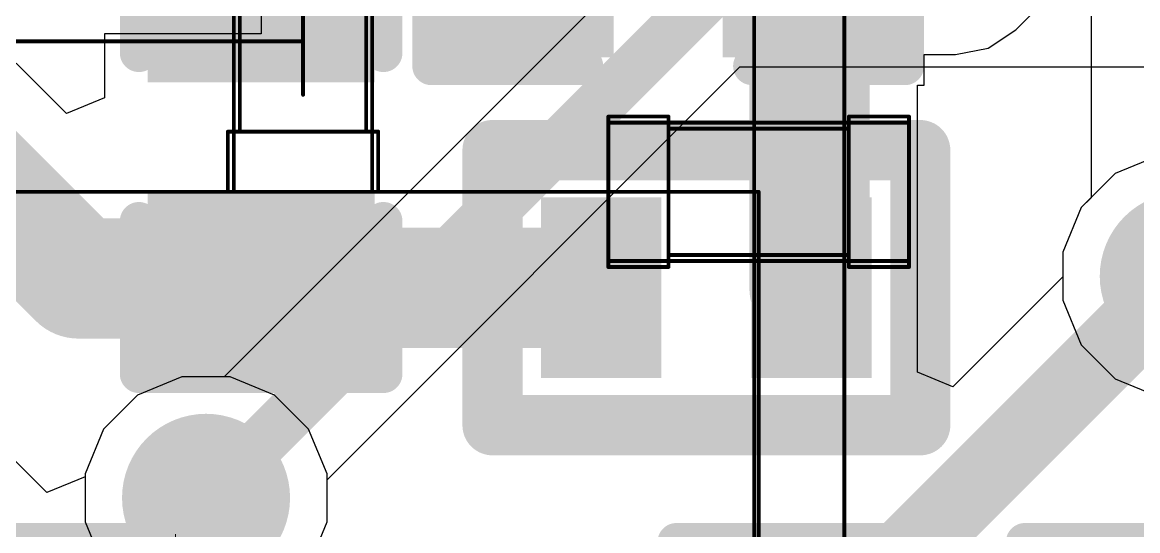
# Model space of a CAD drawing. Header units: inches. Extents: x 0 to 323, y -26 to 38.
# Drawn here: x 11.016 to 14.725, y 3.041 to 4.73 of the extents above; entities that cross this region are included whole.
import ezdxf

# ---------------------------------------------------------------- set-up
doc = ezdxf.new("R2010")
doc.units = ezdxf.units.IN
for name, color, linetype in [('Bottom Layer', 5, 'Continuous'), ('Bottom Solder', 6, 'Continuous'), ('Drill Drawing', 1, 'Continuous'), ('GND', 76, 'Continuous'), ('Mechanical 3', 76, 'Continuous'), ('Power', 16, 'Continuous'), ('Top Layer', 1, 'Continuous'), ('Top Overlay', 2, 'Continuous'), ('Top Paste', 8, 'Continuous'), ('Top Solder', 216, 'Continuous'), ('Via Holes', 16, 'Continuous')]:
    doc.layers.add(name, color=color, linetype=linetype)

# ---------------------------------------------------------------- blocks, each defined once
blk = doc.blocks.new('C___0402_9')
at = {"layer": 'Top Layer'}
for points in [[(-0.6985, -0.3175), (-0.6985, 0.3175), (-0.2413, 0.3175), (-0.2413, -0.3175)], [(0.2413, -0.3175), (0.2413, 0.3175), (0.6985, 0.3175), (0.6985, -0.3175)]]:
    blk.add_hatch(color=1, dxfattribs=at).paths.add_polyline_path(points)
at = {"layer": 'Top Paste'}
for points in [[(-0.6985, -0.3175), (-0.6985, 0.3175), (-0.2413, 0.3175), (-0.2413, -0.3175)], [(0.2413, -0.3175), (0.2413, 0.3175), (0.6985, 0.3175), (0.6985, -0.3175)]]:
    blk.add_hatch(color=8, dxfattribs=at).paths.add_polyline_path(points)
at = {"layer": 'Top Solder'}
for points in [[(-0.7585, -0.3775), (-0.7585, 0.3775), (-0.1813, 0.3775), (-0.1813, -0.3775)], [(0.1813, -0.3775), (0.1813, 0.3775), (0.7585, 0.3775), (0.7585, -0.3775)]]:
    blk.add_hatch(color=216, dxfattribs=at).paths.add_polyline_path(points)
at = {"layer": 'Top Overlay', "const_width": 0.127}
for points in [[(-0.7874, 0.4064), (-0.2794, 0.4064)], [(-0.7874, 0.4064), (-0.7874, -0.4064)], [(0.2794, 0.4064), (0.7874, 0.4064)], [(0.7874, 0.4064), (0.7874, -0.4064)], [(-0.7874, -0.4064), (-0.2794, -0.4064)], [(0.2794, -0.4064), (0.7874, -0.4064)]]:
    blk.add_lwpolyline(points, dxfattribs=at)
at = {"layer": 'Top Overlay', "const_width": 0.0635}
for points in [[(-0.8191, 0.4064, 1), (-0.7556, 0.4064, 1)], [(-0.8191, 0.4064, 1), (-0.7556, 0.4064, 1)], [(-0.3111, 0.4064, 1), (-0.2477, 0.4064, 1)], [(0.2477, 0.4064, 1), (0.3111, 0.4064, 1)], [(0.7556, 0.4064, 1), (0.8191, 0.4064, 1)], [(0.7556, 0.4064, 1), (0.8191, 0.4064, 1)], [(-0.8191, -0.4064, 1), (-0.7556, -0.4064, 1)], [(-0.8191, -0.4064, 1), (-0.7556, -0.4064, 1)], [(-0.3111, -0.4064, 1), (-0.2477, -0.4064, 1)], [(0.2477, -0.4064, 1), (0.3111, -0.4064, 1)], [(0.7556, -0.4064, 1), (0.8191, -0.4064, 1)], [(0.7556, -0.4064, 1), (0.8191, -0.4064, 1)]]:
    blk.add_lwpolyline(points, format="xyb", close=True, dxfattribs=at)
blk = doc.blocks.new('C___0402_13')
at = {"layer": 'Top Layer'}
for points in [[(-0.6985, -0.3175), (-0.6985, 0.3175), (-0.2413, 0.3175), (-0.2413, -0.3175)], [(0.2413, -0.3175), (0.2413, 0.3175), (0.6985, 0.3175), (0.6985, -0.3175)]]:
    blk.add_hatch(color=1, dxfattribs=at).paths.add_polyline_path(points)
at = {"layer": 'Top Paste'}
for points in [[(-0.6985, -0.3175), (-0.6985, 0.3175), (-0.2413, 0.3175), (-0.2413, -0.3175)], [(0.2413, -0.3175), (0.2413, 0.3175), (0.6985, 0.3175), (0.6985, -0.3175)]]:
    blk.add_hatch(color=8, dxfattribs=at).paths.add_polyline_path(points)
at = {"layer": 'Top Solder'}
for points in [[(-0.7585, -0.3775), (-0.7585, 0.3775), (-0.1813, 0.3775), (-0.1813, -0.3775)], [(0.1813, -0.3775), (0.1813, 0.3775), (0.7585, 0.3775), (0.7585, -0.3775)]]:
    blk.add_hatch(color=216, dxfattribs=at).paths.add_polyline_path(points)
at = {"layer": 'Top Overlay', "const_width": 0.127}
for points in [[(-0.2794, 0.4064), (-0.7874, 0.4064)], [(-0.7874, -0.4064), (-0.7874, 0.4064)], [(0.7874, 0.4064), (0.2794, 0.4064)], [(0.7874, -0.4064), (0.7874, 0.4064)], [(-0.2794, -0.4064), (-0.7874, -0.4064)], [(0.7874, -0.4064), (0.2794, -0.4064)]]:
    blk.add_lwpolyline(points, dxfattribs=at)
at = {"layer": 'Top Overlay', "const_width": 0.0635}
for points in [[(-0.8191, 0.4064, 1), (-0.7556, 0.4064, 1)], [(-0.8191, 0.4064, 1), (-0.7556, 0.4064, 1)], [(-0.3111, 0.4064, 1), (-0.2477, 0.4064, 1)], [(0.2477, 0.4064, 1), (0.3111, 0.4064, 1)], [(0.7556, 0.4064, 1), (0.8191, 0.4064, 1)], [(0.7556, 0.4064, 1), (0.8191, 0.4064, 1)], [(-0.8191, -0.4064, 1), (-0.7556, -0.4064, 1)], [(-0.8191, -0.4064, 1), (-0.7556, -0.4064, 1)], [(-0.3111, -0.4064, 1), (-0.2477, -0.4064, 1)], [(0.2477, -0.4064, 1), (0.3111, -0.4064, 1)], [(0.7556, -0.4064, 1), (0.8191, -0.4064, 1)], [(0.7556, -0.4064, 1), (0.8191, -0.4064, 1)]]:
    blk.add_lwpolyline(points, format="xyb", close=True, dxfattribs=at)
blk = doc.blocks.new('C___0402_16')
at = {"layer": 'Top Layer'}
for points in [[(-0.6985, -0.3175), (-0.6985, 0.3175), (-0.2413, 0.3175), (-0.2413, -0.3175)], [(0.2413, -0.3175), (0.2413, 0.3175), (0.6985, 0.3175), (0.6985, -0.3175)]]:
    blk.add_hatch(color=1, dxfattribs=at).paths.add_polyline_path(points)
at = {"layer": 'Top Paste'}
for points in [[(-0.6985, -0.3175), (-0.6985, 0.3175), (-0.2413, 0.3175), (-0.2413, -0.3175)], [(0.2413, -0.3175), (0.2413, 0.3175), (0.6985, 0.3175), (0.6985, -0.3175)]]:
    blk.add_hatch(color=8, dxfattribs=at).paths.add_polyline_path(points)
at = {"layer": 'Top Solder'}
for points in [[(-0.7585, -0.3775), (-0.7585, 0.3775), (-0.1813, 0.3775), (-0.1813, -0.3775)], [(0.1813, -0.3775), (0.1813, 0.3775), (0.7585, 0.3775), (0.7585, -0.3775)]]:
    blk.add_hatch(color=216, dxfattribs=at).paths.add_polyline_path(points)
at = {"layer": 'Top Overlay', "const_width": 0.127}
for points in [[(-0.2794, 0.4064), (-0.7874, 0.4064)], [(-0.7874, -0.4064), (-0.7874, 0.4064)], [(0.7874, 0.4064), (0.2794, 0.4064)], [(0.7874, -0.4064), (0.7874, 0.4064)], [(-0.2794, -0.4064), (-0.7874, -0.4064)], [(0.7874, -0.4064), (0.2794, -0.4064)]]:
    blk.add_lwpolyline(points, dxfattribs=at)
at = {"layer": 'Top Overlay', "const_width": 0.0635}
for points in [[(-0.8191, 0.4064, 1), (-0.7556, 0.4064, 1)], [(-0.8191, 0.4064, 1), (-0.7556, 0.4064, 1)], [(-0.3111, 0.4064, 1), (-0.2477, 0.4064, 1)], [(0.2477, 0.4064, 1), (0.3111, 0.4064, 1)], [(0.7556, 0.4064, 1), (0.8191, 0.4064, 1)], [(0.7556, 0.4064, 1), (0.8191, 0.4064, 1)], [(-0.8191, -0.4064, 1), (-0.7556, -0.4064, 1)], [(-0.8191, -0.4064, 1), (-0.7556, -0.4064, 1)], [(-0.3111, -0.4064, 1), (-0.2477, -0.4064, 1)], [(0.2477, -0.4064, 1), (0.3111, -0.4064, 1)], [(0.7556, -0.4064, 1), (0.8191, -0.4064, 1)], [(0.7556, -0.4064, 1), (0.8191, -0.4064, 1)]]:
    blk.add_lwpolyline(points, format="xyb", close=True, dxfattribs=at)
blk = doc.blocks.new('C___0402_17')
at = {"layer": 'Top Layer'}
for points in [[(-0.6985, -0.3175), (-0.6985, 0.3175), (-0.2413, 0.3175), (-0.2413, -0.3175)], [(0.2413, -0.3175), (0.2413, 0.3175), (0.6985, 0.3175), (0.6985, -0.3175)]]:
    blk.add_hatch(color=1, dxfattribs=at).paths.add_polyline_path(points)
at = {"layer": 'Top Paste'}
for points in [[(-0.6985, -0.3175), (-0.6985, 0.3175), (-0.2413, 0.3175), (-0.2413, -0.3175)], [(0.2413, -0.3175), (0.2413, 0.3175), (0.6985, 0.3175), (0.6985, -0.3175)]]:
    blk.add_hatch(color=8, dxfattribs=at).paths.add_polyline_path(points)
at = {"layer": 'Top Solder'}
for points in [[(-0.7585, -0.3775), (-0.7585, 0.3775), (-0.1813, 0.3775), (-0.1813, -0.3775)], [(0.1813, -0.3775), (0.1813, 0.3775), (0.7585, 0.3775), (0.7585, -0.3775)]]:
    blk.add_hatch(color=216, dxfattribs=at).paths.add_polyline_path(points)
at = {"layer": 'Top Overlay', "const_width": 0.127}
for points in [[(-0.2794, 0.4064), (-0.7874, 0.4064)], [(-0.7874, 0.4064), (-0.7874, -0.4064)], [(0.7874, 0.4064), (0.2794, 0.4064)], [(0.7874, 0.4064), (0.7874, -0.4064)], [(-0.2794, -0.4064), (-0.7874, -0.4064)], [(0.7874, -0.4064), (0.2794, -0.4064)]]:
    blk.add_lwpolyline(points, dxfattribs=at)
at = {"layer": 'Top Overlay', "const_width": 0.0635}
for points in [[(-0.8191, 0.4064, 1), (-0.7556, 0.4064, 1)], [(-0.8191, 0.4064, 1), (-0.7556, 0.4064, 1)], [(-0.3111, 0.4064, 1), (-0.2477, 0.4064, 1)], [(0.2477, 0.4064, 1), (0.3111, 0.4064, 1)], [(0.7556, 0.4064, 1), (0.8191, 0.4064, 1)], [(0.7556, 0.4064, 1), (0.8191, 0.4064, 1)], [(-0.8191, -0.4064, 1), (-0.7556, -0.4064, 1)], [(-0.8191, -0.4064, 1), (-0.7556, -0.4064, 1)], [(-0.3111, -0.4064, 1), (-0.2477, -0.4064, 1)], [(0.2477, -0.4064, 1), (0.3111, -0.4064, 1)], [(0.7556, -0.4064, 1), (0.8191, -0.4064, 1)], [(0.7556, -0.4064, 1), (0.8191, -0.4064, 1)]]:
    blk.add_lwpolyline(points, format="xyb", close=True, dxfattribs=at)
blk = doc.blocks.new('R___0402_24')
at = {"layer": 'Top Layer'}
for points in [[(-0.6985, -0.3175), (-0.6985, 0.3175), (-0.2413, 0.3175), (-0.2413, -0.3175)], [(0.2413, -0.3175), (0.2413, 0.3175), (0.6985, 0.3175), (0.6985, -0.3175)]]:
    blk.add_hatch(color=1, dxfattribs=at).paths.add_polyline_path(points)
at = {"layer": 'Top Paste'}
for points in [[(-0.6985, -0.3175), (-0.6985, 0.3175), (-0.2413, 0.3175), (-0.2413, -0.3175)], [(0.2413, -0.3175), (0.2413, 0.3175), (0.6985, 0.3175), (0.6985, -0.3175)]]:
    blk.add_hatch(color=8, dxfattribs=at).paths.add_polyline_path(points)
at = {"layer": 'Top Solder'}
for points in [[(-0.7535, -0.3725), (-0.7535, 0.3725), (-0.1863, 0.3725), (-0.1863, -0.3725)], [(0.1863, -0.3725), (0.1863, 0.3725), (0.7535, 0.3725), (0.7535, -0.3725)]]:
    blk.add_hatch(color=216, dxfattribs=at).paths.add_polyline_path(points)
at = {"layer": 'Top Overlay'}
for points, const_width in [([(-0.7874, 0.4064), (-0.7874, -0.4064)], 0.127), ([(-0.7874, 0.4064), (0.7874, 0.4064)], 0.127), ([(0.7874, 0.4064), (0.7874, -0.4064)], 0.127), ([(-0.7874, -0.4064), (0.7874, -0.4064)], 0.127), ([(-0.8128, -0.4318), (0.8128, -0.4318)], 0.00323)]:
    blk.add_lwpolyline(points, dxfattribs=dict(at, const_width=const_width))
for points, const_width in [([(-0.8191, 0.4064, 1), (-0.7556, 0.4064, 1)], 0.0635), ([(-0.8191, 0.4064, 1), (-0.7556, 0.4064, 1)], 0.0635), ([(0.7556, 0.4064, 1), (0.8191, 0.4064, 1)], 0.0635), ([(0.7556, 0.4064, 1), (0.8191, 0.4064, 1)], 0.0635), ([(-0.8191, -0.4064, 1), (-0.7556, -0.4064, 1)], 0.0635), ([(-0.8191, -0.4064, 1), (-0.7556, -0.4064, 1)], 0.0635), ([(0.7556, -0.4064, 1), (0.8191, -0.4064, 1)], 0.0635), ([(0.7556, -0.4064, 1), (0.8191, -0.4064, 1)], 0.0635), ([(-0.8136, -0.4318, 1), (-0.812, -0.4318, 1)], 0.00161), ([(0.812, -0.4318, 1), (0.8136, -0.4318, 1)], 0.00161)]:
    blk.add_lwpolyline(points, format="xyb", close=True, dxfattribs=dict(at, const_width=const_width))
blk = doc.blocks.new('IND_0402_29')
at = {"layer": 'Top Layer'}
for points in [[(-0.55, 0.3), (-0.15, 0.3), (-0.15, -0.3), (-0.55, -0.3)], [(0.15, 0.3), (0.55, 0.3), (0.55, -0.3), (0.15, -0.3)]]:
    blk.add_hatch(color=1, dxfattribs=at).paths.add_polyline_path(points)
at = {"layer": 'Top Paste'}
for points in [[(-0.55, 0.3), (-0.15, 0.3), (-0.15, -0.3), (-0.55, -0.3)], [(0.15, 0.3), (0.55, 0.3), (0.55, -0.3), (0.15, -0.3)]]:
    blk.add_hatch(color=8, dxfattribs=at).paths.add_polyline_path(points)
at = {"layer": 'Top Solder'}
for points in [[(-0.55, 0.3), (-0.15, 0.3), (-0.15, -0.3), (-0.55, -0.3)], [(0.15, 0.3), (0.55, 0.3), (0.55, -0.3), (0.15, -0.3)]]:
    blk.add_hatch(color=216, dxfattribs=at).paths.add_polyline_path(points)
at = {"layer": 'Top Overlay', "const_width": 0.2}
for points in [[(-0.3048, 0.4572), (-0.7112, 0.4572)], [(-0.7112, 0.4572), (-0.7112, -0.4572)], [(0.7112, 0.4572), (-0.3048, 0.4572)], [(0.7112, 0.4572), (0.7112, -0.4572)], [(-0.3048, -0.4572), (-0.7112, -0.4572)], [(0.7112, -0.4572), (-0.3048, -0.4572)]]:
    blk.add_lwpolyline(points, dxfattribs=at)
at = {"layer": 'Top Overlay', "const_width": 0.1}
for points in [[(-0.7612, 0.4572, 1), (-0.6612, 0.4572, 1)], [(-0.7612, 0.4572, 1), (-0.6612, 0.4572, 1)], [(-0.3548, 0.4572, 1), (-0.2548, 0.4572, 1)], [(-0.3548, 0.4572, 1), (-0.2548, 0.4572, 1)], [(0.6612, 0.4572, 1), (0.7612, 0.4572, 1)], [(0.6612, 0.4572, 1), (0.7612, 0.4572, 1)], [(-0.7612, -0.4572, 1), (-0.6612, -0.4572, 1)], [(-0.7612, -0.4572, 1), (-0.6612, -0.4572, 1)], [(-0.3548, -0.4572, 1), (-0.2548, -0.4572, 1)], [(-0.3548, -0.4572, 1), (-0.2548, -0.4572, 1)], [(0.6612, -0.4572, 1), (0.7612, -0.4572, 1)], [(0.6612, -0.4572, 1), (0.7612, -0.4572, 1)]]:
    blk.add_lwpolyline(points, format="xyb", close=True, dxfattribs=at)

msp = doc.modelspace()

# ---------------------------------------------------------------- hatches: boundary and pattern name
at = {"layer": 'Bottom Layer'}
h = msp.add_hatch(color=5, dxfattribs=at)
edge = h.paths.add_edge_path()
edge.add_arc((14.8778, 3.8862), 0.25, 0, 360)
h = msp.add_hatch(color=5, dxfattribs=at)
edge = h.paths.add_edge_path()
edge.add_arc((11.6266, 3.1496), 0.25, 0, 360)
at = {"layer": 'Bottom Solder'}
h = msp.add_hatch(color=6, dxfattribs=at)
edge = h.paths.add_edge_path()
edge.add_arc((11.6266, 3.1496), 0.15, 0, 360)
at = {"layer": 'GND'}
h = msp.add_hatch(color=76, dxfattribs=at)
edge = h.paths.add_edge_path()
edge.add_arc((14.8778, 3.8862), 0.25, 0, 360)
h = msp.add_hatch(color=76, dxfattribs=at)
edge = h.paths.add_edge_path()
edge.add_arc((11.6266, 3.1496), 0.25, 0, 360)
at = {"layer": 'Power'}
h = msp.add_hatch(color=16, dxfattribs=at)
edge = h.paths.add_edge_path()
edge.add_arc((14.8778, 3.8862), 0.25, 0, 360)
h = msp.add_hatch(color=16, dxfattribs=at)
edge = h.paths.add_edge_path()
edge.add_arc((11.6266, 3.1496), 0.25, 0, 360)
at = {"layer": 'Top Layer'}
h = msp.add_hatch(color=1, dxfattribs=at)
edge = h.paths.add_edge_path()
edge.add_arc((14.8778, 3.8862), 0.25, 0, 360)
h = msp.add_hatch(color=1, dxfattribs=at)
edge = h.paths.add_edge_path()
edge.add_arc((11.6266, 3.1496), 0.25, 0, 360)
at = {"layer": 'Top Solder'}
h = msp.add_hatch(color=216, dxfattribs=at)
edge = h.paths.add_edge_path()
edge.add_arc((11.6266, 3.1496), 0.15, 0, 360)
at = {"layer": 'Via Holes'}
h = msp.add_hatch(color=7, dxfattribs=at)
edge = h.paths.add_edge_path()
edge.add_arc((11.6266, 3.1496), 0.15, 0, 360)

# ---------------------------------------------------------------- linework, layer by layer
at = {"layer": 'Bottom Layer'}
for p, q in [((13.1304, 4.9958), (11.6867, 3.552)), ((12.029, 3.2097), (13.4019, 4.5826)), ((13.4019, 4.5826), (15.0657, 4.5826)), ((14.7977, 4.2886), (14.6498, 4.2273)), ((14.6498, 4.2273), (14.5367, 4.1142)), ((14.5367, 4.1142), (14.4754, 3.9663)), ((14.4754, 3.9663), (14.4754, 3.8062)), ((14.4754, 3.8062), (14.5367, 3.6583)), ((14.5367, 3.6583), (14.6498, 3.5451)), ((11.5465, 3.552), (11.3986, 3.4907)), ((11.6867, 3.552), (11.5465, 3.552)), ((14.6498, 3.5451), (14.7977, 3.4838)), ((11.3986, 3.4907), (11.2855, 3.3776)), ((11.2855, 3.3776), (11.2242, 3.2297)), ((11.0972, 3.1674), (10.9602, 3.3044)), ((11.2242, 3.2297), (11.2242, 3.22)), ((11.2242, 3.22), (11.0972, 3.1674)), ((12.029, 3.0696), (12.029, 3.2097)), ((11.9677, 2.9217), (12.029, 3.0696))]:
    msp.add_line(p, q, dxfattribs=at)
for points, const_width in [([(11.6266, 3.1496), (13.3016, 4.8246)], 0.17), ([(10.6106, 3.1596), (11.5341, 2.2361)], 0.381)]:
    msp.add_lwpolyline(points, dxfattribs=dict(at, const_width=const_width))
at = {"layer": 'Bottom Layer', "const_width": 0.085}
msp.add_lwpolyline([(11.5841, 3.1496, 1), (11.6691, 3.1496, 1)], format="xyb", close=True, dxfattribs=at)
at = {"layer": 'Drill Drawing'}
for points, const_width in [([(15.1318, 3.8862, 1), (14.6238, 3.8862, 1)], 0.0508), ([(14.6111, 3.8862, 1), (14.6365, 3.8862, 1)], 0.0254), ([(11.8806, 3.1496, 1), (11.3726, 3.1496, 1)], 0.0508), ([(11.3599, 3.1496, 1), (11.3853, 3.1496, 1)], 0.0254), ([(11.8679, 3.1496, 1), (11.8933, 3.1496, 1)], 0.0254)]:
    msp.add_lwpolyline(points, format="xyb", close=True, dxfattribs=dict(at, const_width=const_width))
at = {"layer": 'GND'}
for p, q in [((14.7977, 4.2886), (14.6498, 4.2273)), ((14.6498, 4.2273), (14.5367, 4.1142)), ((14.5367, 4.1142), (14.4754, 3.9663)), ((14.4754, 3.9663), (14.4754, 3.8062)), ((14.4754, 3.8062), (14.5367, 3.6583)), ((14.5367, 3.6583), (14.6498, 3.5451)), ((11.5465, 3.552), (11.3986, 3.4907)), ((11.7066, 3.552), (11.5465, 3.552)), ((11.8545, 3.4907), (11.7066, 3.552)), ((14.6498, 3.5451), (14.7977, 3.4838)), ((11.3986, 3.4907), (11.2855, 3.3776)), ((11.9677, 3.3776), (11.8545, 3.4907)), ((11.2855, 3.3776), (11.2242, 3.2297)), ((12.029, 3.2297), (11.9677, 3.3776)), ((11.2242, 3.2297), (11.2242, 3.0696)), ((12.029, 3.0696), (12.029, 3.2297)), ((11.2242, 3.0696), (11.2855, 2.9217)), ((11.9677, 2.9217), (12.029, 3.0696))]:
    msp.add_line(p, q, dxfattribs=at)
at = {"layer": 'Mechanical 3', "const_width": 0.0127}
for points in [[(13.7492, 0.8368), (13.7492, 8.7815)], [(13.7492, 0.8368), (13.7492, 8.7815)], [(11.9492, 4.6668), (11.9492, 8.6392)], [(11.9492, 4.489), (11.9492, 8.4614)], [(13.4492, 0.2221), (13.4492, 8.1668)], [(13.4492, 0.2221), (13.4492, 8.1668)], [(13.4492, -0.7779), (13.4492, 7.1668)], [(13.4492, -0.7779), (13.4492, 7.1668)], [(13.4492, -1.7779), (13.4492, 6.1668)], [(13.4492, -1.7779), (13.4492, 6.1668)], [(11.7192, 4.1668), (11.7192, 5.1668)], [(12.1792, 4.1668), (12.1792, 5.1668)], [(13.4492, -2.7779), (13.4492, 5.1668)], [(13.4492, -2.7779), (13.4492, 5.1668)], [(11.7392, 4.3668), (11.7392, 4.9668)], [(12.1592, 4.3668), (12.1592, 4.9668)], [(4.0045, 4.6668), (11.9492, 4.6668)], [(4.0045, 4.6668), (11.9492, 4.6668)], [(12.9642, 4.3968), (12.9642, 4.4168)], [(12.9642, 4.4168), (13.1642, 4.4168)], [(13.1642, 4.3968), (13.1642, 4.4168)], [(13.7642, 4.4168), (13.9642, 4.4168)], [(13.7642, 4.3968), (13.7642, 4.4168)], [(13.9642, 4.3968), (13.9642, 4.4168)], [(12.9642, 4.3968), (13.9642, 4.3968)], [(12.9642, 3.9368), (12.9642, 4.3968)], [(13.1642, 3.9368), (13.1642, 4.3968)], [(13.1642, 4.3768), (13.7642, 4.3768)], [(13.7642, 3.9368), (13.7642, 4.3968)], [(13.9642, 3.9368), (13.9642, 4.3968)], [(11.6992, 4.3668), (11.7192, 4.3668)], [(11.6992, 4.1668), (11.6992, 4.3668)], [(11.7192, 4.3668), (12.1792, 4.3668)], [(12.1792, 4.3668), (12.1992, 4.3668)], [(12.1992, 4.1668), (12.1992, 4.3668)], [(9.4918, 4.1668), (13.4642, 4.1668)], [(9.4918, 4.1668), (13.4642, 4.1668)], [(11.6992, 4.1668), (11.7192, 4.1668)], [(11.7192, 4.1668), (12.1792, 4.1668)], [(12.1792, 4.1668), (12.1992, 4.1668)], [(13.4642, -3.7779), (13.4642, 4.1668)], [(13.4642, -3.7779), (13.4642, 4.1668)], [(12.9642, 3.9368), (13.9642, 3.9368)], [(12.9642, 3.9168), (12.9642, 3.9368)], [(13.1642, 3.9568), (13.7642, 3.9568)], [(13.1642, 3.9168), (13.1642, 3.9368)], [(13.7642, 3.9168), (13.7642, 3.9368)], [(13.9642, 3.9168), (13.9642, 3.9368)], [(12.9642, 3.9168), (13.1642, 3.9168)], [(13.7642, 3.9168), (13.9642, 3.9168)]]:
    msp.add_lwpolyline(points, dxfattribs=at)
at = {"layer": 'Mechanical 3'}
for points, const_width in [([(11.946, 4.6668, 1), (11.9524, 4.6668, 1)], 0.00635), ([(11.946, 4.6668, 1), (11.9524, 4.6668, 1)], 0.00635), ([(11.946, 4.6668, 1), (11.9524, 4.6668, 1)], 0.00635), ([(11.9524, 4.6668, 1), (11.946, 4.6668, 1)], 0.00635), ([(11.9524, 4.6668, 1), (11.946, 4.6668, 1)], 0.00635), ([(11.9444, 4.6668, 1), (11.9476, 4.6668, 1)], 0.00317), ([(11.9444, 4.6668, 1), (11.9476, 4.6668, 1)], 0.00317), ([(11.9508, 4.6668, 1), (11.954, 4.6668, 1)], 0.00317), ([(11.9508, 4.6668, 1), (11.954, 4.6668, 1)], 0.00317), ([(11.946, 4.489, 1), (11.9524, 4.489, 1)], 0.00635), ([(12.961, 4.4168, 1), (12.9674, 4.4168, 1)], 0.00635), ([(12.961, 4.4168, 1), (12.9674, 4.4168, 1)], 0.00635), ([(13.161, 4.4168, 1), (13.1674, 4.4168, 1)], 0.00635), ([(13.161, 4.4168, 1), (13.1674, 4.4168, 1)], 0.00635), ([(13.761, 4.4168, 1), (13.7674, 4.4168, 1)], 0.00635), ([(13.761, 4.4168, 1), (13.7674, 4.4168, 1)], 0.00635), ([(13.961, 4.4168, 1), (13.9674, 4.4168, 1)], 0.00635), ([(13.961, 4.4168, 1), (13.9674, 4.4168, 1)], 0.00635), ([(12.961, 4.3968, 1), (12.9674, 4.3968, 1)], 0.00635), ([(12.961, 4.3968, 1), (12.9674, 4.3968, 1)], 0.00635), ([(12.961, 4.3968, 1), (12.9674, 4.3968, 1)], 0.00635), ([(13.161, 4.3968, 1), (13.1674, 4.3968, 1)], 0.00635), ([(13.161, 4.3968, 1), (13.1674, 4.3968, 1)], 0.00635), ([(13.161, 4.3768, 1), (13.1674, 4.3768, 1)], 0.00635), ([(13.761, 4.3968, 1), (13.7674, 4.3968, 1)], 0.00635), ([(13.761, 4.3968, 1), (13.7674, 4.3968, 1)], 0.00635), ([(13.761, 4.3768, 1), (13.7674, 4.3768, 1)], 0.00635), ([(13.961, 4.3968, 1), (13.9674, 4.3968, 1)], 0.00635), ([(13.961, 4.3968, 1), (13.9674, 4.3968, 1)], 0.00635), ([(13.961, 4.3968, 1), (13.9674, 4.3968, 1)], 0.00635), ([(11.696, 4.3668, 1), (11.7024, 4.3668, 1)], 0.00635), ([(11.696, 4.3668, 1), (11.7024, 4.3668, 1)], 0.00635), ([(11.716, 4.3668, 1), (11.7224, 4.3668, 1)], 0.00635), ([(11.716, 4.3668, 1), (11.7224, 4.3668, 1)], 0.00635), ([(11.736, 4.3668, 1), (11.7424, 4.3668, 1)], 0.00635), ([(12.156, 4.3668, 1), (12.1624, 4.3668, 1)], 0.00635), ([(12.176, 4.3668, 1), (12.1824, 4.3668, 1)], 0.00635), ([(12.176, 4.3668, 1), (12.1824, 4.3668, 1)], 0.00635), ([(12.196, 4.3668, 1), (12.2024, 4.3668, 1)], 0.00635), ([(12.196, 4.3668, 1), (12.2024, 4.3668, 1)], 0.00635), ([(11.696, 4.1668, 1), (11.7024, 4.1668, 1)], 0.00635), ([(11.696, 4.1668, 1), (11.7024, 4.1668, 1)], 0.00635), ([(11.716, 4.1668, 1), (11.7224, 4.1668, 1)], 0.00635), ([(11.716, 4.1668, 1), (11.7224, 4.1668, 1)], 0.00635), ([(11.716, 4.1668, 1), (11.7224, 4.1668, 1)], 0.00635), ([(12.176, 4.1668, 1), (12.1824, 4.1668, 1)], 0.00635), ([(12.176, 4.1668, 1), (12.1824, 4.1668, 1)], 0.00635), ([(12.176, 4.1668, 1), (12.1824, 4.1668, 1)], 0.00635), ([(12.196, 4.1668, 1), (12.2024, 4.1668, 1)], 0.00635), ([(12.196, 4.1668, 1), (12.2024, 4.1668, 1)], 0.00635), ([(13.461, 4.1668, 1), (13.4674, 4.1668, 1)], 0.00635), ([(13.461, 4.1668, 1), (13.4674, 4.1668, 1)], 0.00635), ([(13.461, 4.1668, 1), (13.4674, 4.1668, 1)], 0.00635), ([(13.461, 4.1668, 1), (13.4674, 4.1668, 1)], 0.00635), ([(13.4674, 4.1668, 1), (13.461, 4.1668, 1)], 0.00635), ([(13.4674, 4.1668, 1), (13.461, 4.1668, 1)], 0.00635), ([(13.4594, 4.1668, 1), (13.4626, 4.1668, 1)], 0.00317), ([(13.4594, 4.1668, 1), (13.4626, 4.1668, 1)], 0.00317), ([(13.4658, 4.1668, 1), (13.469, 4.1668, 1)], 0.00317), ([(13.4658, 4.1668, 1), (13.469, 4.1668, 1)], 0.00317), ([(12.961, 3.9368, 1), (12.9674, 3.9368, 1)], 0.00635), ([(12.961, 3.9368, 1), (12.9674, 3.9368, 1)], 0.00635), ([(12.961, 3.9368, 1), (12.9674, 3.9368, 1)], 0.00635), ([(13.161, 3.9568, 1), (13.1674, 3.9568, 1)], 0.00635), ([(13.161, 3.9368, 1), (13.1674, 3.9368, 1)], 0.00635), ([(13.161, 3.9368, 1), (13.1674, 3.9368, 1)], 0.00635), ([(13.761, 3.9568, 1), (13.7674, 3.9568, 1)], 0.00635), ([(13.761, 3.9368, 1), (13.7674, 3.9368, 1)], 0.00635), ([(13.761, 3.9368, 1), (13.7674, 3.9368, 1)], 0.00635), ([(13.961, 3.9368, 1), (13.9674, 3.9368, 1)], 0.00635), ([(13.961, 3.9368, 1), (13.9674, 3.9368, 1)], 0.00635), ([(13.961, 3.9368, 1), (13.9674, 3.9368, 1)], 0.00635), ([(12.961, 3.9168, 1), (12.9674, 3.9168, 1)], 0.00635), ([(12.961, 3.9168, 1), (12.9674, 3.9168, 1)], 0.00635), ([(13.161, 3.9168, 1), (13.1674, 3.9168, 1)], 0.00635), ([(13.161, 3.9168, 1), (13.1674, 3.9168, 1)], 0.00635), ([(13.761, 3.9168, 1), (13.7674, 3.9168, 1)], 0.00635), ([(13.761, 3.9168, 1), (13.7674, 3.9168, 1)], 0.00635), ([(13.961, 3.9168, 1), (13.9674, 3.9168, 1)], 0.00635), ([(13.961, 3.9168, 1), (13.9674, 3.9168, 1)], 0.00635)]:
    msp.add_lwpolyline(points, format="xyb", close=True, dxfattribs=dict(at, const_width=const_width))
at = {"layer": 'Power'}
for p, q in [((14.5695, 4.8909), (14.5695, 4.147)), ((14.5695, 4.147), (14.5367, 4.1142)), ((14.5367, 4.1142), (14.4754, 3.9663)), ((14.4754, 3.9663), (14.4754, 3.8062)), ((14.4754, 3.8062), (14.5367, 3.6583)), ((14.5367, 3.6583), (14.6498, 3.5451)), ((11.5465, 3.552), (11.3986, 3.4907)), ((11.7066, 3.552), (11.5465, 3.552)), ((11.8545, 3.4907), (11.7066, 3.552)), ((14.6498, 3.5451), (14.7977, 3.4838)), ((11.3986, 3.4907), (11.2855, 3.3776)), ((11.9677, 3.3776), (11.8545, 3.4907)), ((11.2855, 3.3776), (11.2242, 3.2297)), ((12.029, 3.2297), (11.9677, 3.3776)), ((11.2242, 3.2297), (11.2242, 3.0696)), ((12.029, 3.0696), (12.029, 3.2297)), ((11.2242, 3.0696), (11.2855, 2.9217)), ((11.9677, 2.9217), (12.029, 3.0696))]:
    msp.add_line(p, q, dxfattribs=at)
at = {"layer": 'Top Layer'}
for p, q in [((11.8098, 4.9457), (11.8098, 4.6917)), ((14.3191, 4.7055), (14.4682, 4.8546)), ((11.8098, 4.6917), (11.2891, 4.6917)), ((11.2891, 4.6917), (11.2891, 4.4796)), ((14.2273, 4.6442), (14.3191, 4.7055)), ((14.1191, 4.6227), (14.2273, 4.6442)), ((14.0142, 4.5212), (14.0142, 4.6227)), ((14.0142, 4.6227), (14.1191, 4.6227)), ((11.1621, 4.427), (10.9948, 4.5943)), ((13.9925, 4.3005), (13.9925, 4.5212)), ((13.9925, 4.5212), (14.0142, 4.5212)), ((11.2891, 4.4796), (11.1621, 4.427)), ((13.9927, 4.3005), (13.9925, 4.3005)), ((13.9927, 3.567), (13.9927, 4.3005)), ((14.7977, 4.2886), (14.6498, 4.2273)), ((14.6498, 4.2273), (14.5367, 4.1142)), ((14.5367, 4.1142), (14.4754, 3.9663)), ((14.4754, 3.9663), (14.4754, 3.8838)), ((14.4754, 3.8838), (14.11, 3.5184)), ((14.11, 3.5184), (13.9927, 3.567))]:
    msp.add_line(p, q, dxfattribs=at)
for points, const_width in [([(13.6332, 3.8481), (13.6332, 4.9817)], 0.4), ([(10.6106, 4.4704), (11.2021, 3.8789)], 0.4), ([(11.2021, 3.8789), (11.8098, 3.8789)], 0.4), ([(11.6393, 3.8481), (12.9403, 3.8481)], 0.4), ([(13.8704, 2.8788), (14.8778, 3.8862)], 0.25), ([(11.3037, 2.8067), (11.6266, 3.1296)], 0.15), ([(11.6266, 3.1296), (11.6266, 3.1496)], 0.15)]:
    msp.add_lwpolyline(points, dxfattribs=dict(at, const_width=const_width))
for points, const_width in [([(11.1021, 3.8789, 1), (11.3021, 3.8789, 1)], 0.2), ([(11.1021, 3.8789, 1), (11.3021, 3.8789, 1)], 0.2), ([(11.5393, 3.8481, 1), (11.7393, 3.8481, 1)], 0.2), ([(11.7098, 3.8789, 1), (11.9098, 3.8789, 1)], 0.2), ([(12.8403, 3.8481, 1), (13.0403, 3.8481, 1)], 0.2), ([(13.5332, 3.8481, 1), (13.7332, 3.8481, 1)], 0.2), ([(11.5891, 3.1496, 1), (11.6641, 3.1496, 1)], 0.075), ([(11.5891, 3.1296, 1), (11.6641, 3.1296, 1)], 0.075), ([(11.5891, 3.1296, 1), (11.6641, 3.1296, 1)], 0.075)]:
    msp.add_lwpolyline(points, format="xyb", close=True, dxfattribs=dict(at, const_width=const_width))

# ---------------------------------------------------------------- block references
for name, p, rotation in [('C___0402_17', (13.1633, 4.9911), 180), ('C___0402_9', (11.8098, 4.3488), 90), ('IND_0402_29', (13.2903, 3.8481), 180), ('R___0402_24', (11.0932, 2.2152), 90), ('C___0402_16', (13.5976, 2.2152), 270), ('C___0402_13', (14.7562, 2.2152), 270)]:
    msp.add_blockref(name, p, dxfattribs=dict(rotation=rotation))

doc.saveas('drawing.dxf')
